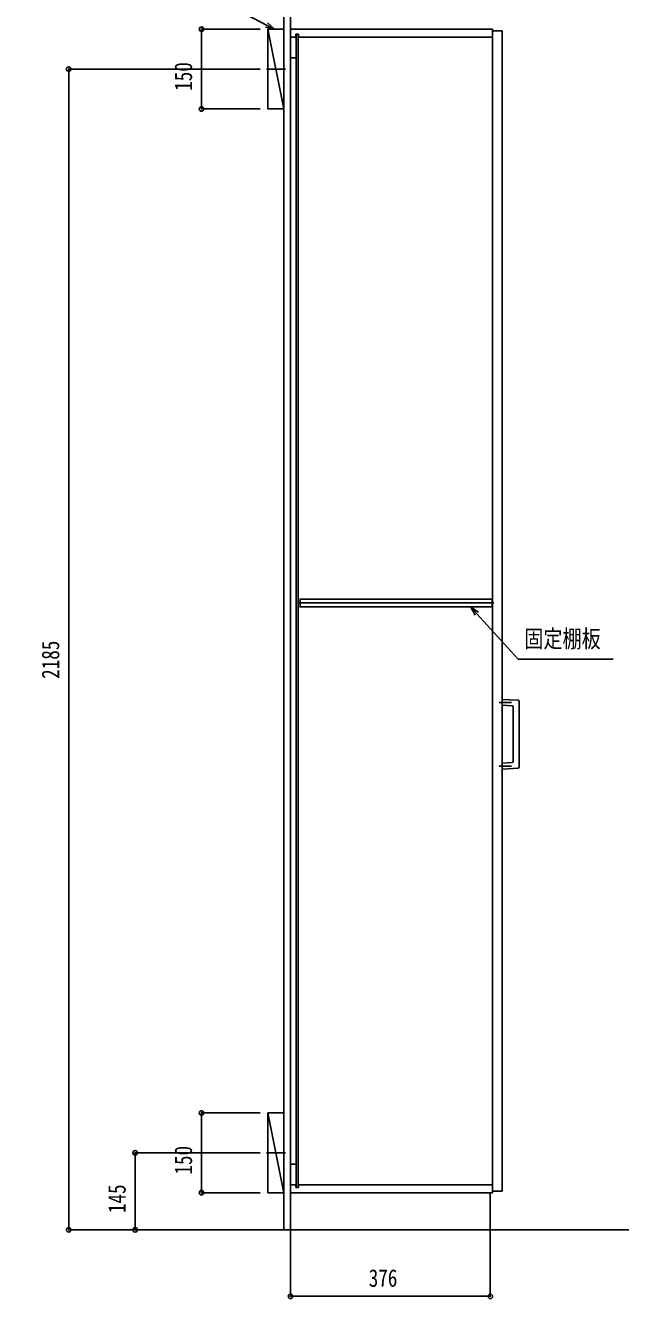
# Model space of a CAD drawing. Units: millimetres, scale not verified. Extents: x -4205 to 4205, y -2970 to 2970.
# Drawn here: x -2788 to -1668, y -986 to 1410 of the extents above; entities that cross this region are included whole.
import ezdxf
from ezdxf.enums import TextEntityAlignment as Align

# ---------------------------------------------------------------- set-up
doc = ezdxf.new("R2010")
doc.units = ezdxf.units.MM
doc.header["$LTSCALE"] = 20
for name, color, linetype in [('0-2_YKK_11', 7, 'Continuous'), ('0-3_YKK_12', 2, 'Continuous'), ('0-4_YKK_13', 4, 'Continuous'), ('0-5_YKK_D', 6, 'Continuous'), ('0-7_YSS_K', 3, 'Continuous')]:
    doc.layers.add(name, color=color, linetype=linetype)
doc.styles.add('ＭＳ ゴシック', font='')
doc.styles.get('ＭＳ ゴシック').set_extended_font_data('MS Gothic')

msp = doc.modelspace()

# ---------------------------------------------------------------- linework, layer by layer
at = {"layer": '0-2_YKK_11'}
msp.add_lwpolyline([(-1909.98, 330.5), (-2271.48, 330.5), (-2271.48, 315.5), (-1909.98, 315.5)], close=True, dxfattribs=at)
at = {"layer": '0-3_YKK_12'}
for p, q in [((-2279.48, 1393.5), (-2279.48, 1388)), ((-2274.48, 1393.5), (-2279.48, 1393.5)), ((-2278.98, 1393.5), (-2278.98, -777.5)), ((-2274.98, 1393.5), (-2274.98, -777.5)), ((-2274.48, 1393.5), (-2274.48, 1388)), ((-2279.48, 1388), (-2289.48, 1388)), ((-1909.48, 1388), (-2274.48, 1388)), ((-2278.98, 1349.5), (-2289.48, 1349.5)), ((-2334.77, 1328), (-2299.19, 1328)), ((-1907.19, 323), (-2274.27, 323)), ((-2334.77, -712), (-2299.19, -712)), ((-2278.98, -733.5), (-2289.48, -733.5)), ((-2289.48, -772), (-2279.48, -772)), ((-2279.48, -772), (-2279.48, -777.5)), ((-2274.48, -777.5), (-2279.48, -777.5)), ((-2274.48, -772), (-2274.48, -777.5)), ((-2274.48, -772), (-1909.48, -772))]:
    msp.add_line(p, q, dxfattribs=at)
for points in [[(-2289.48, -787), (-1909.48, -787), (-1909.48, 1403), (-2289.48, 1403)], [(-1909.48, -784), (-1891.48, -784), (-1891.48, 1400), (-1909.48, 1400)], [(-2289.48, -857), (-1913.48, -857), (-1913.48, -787), (-2289.48, -787)]]:
    msp.add_lwpolyline(points, close=True, dxfattribs=at)
at = {"layer": '0-4_YKK_13'}
for p, q in [((-1873.43, 136), (-1896.58, 136)), ((-1891.48, 141.51), (-1860.9, 139.9)), ((-1891.48, 130.49), (-1891.48, 141.51)), ((-1872.38, 129.49), (-1891.48, 130.49)), ((-1870.48, 24.51), (-1870.48, 127.49)), ((-1859.48, 138.41), (-1859.48, 13.59)), ((-1873.43, 16), (-1896.58, 16))]:
    msp.add_line(p, q, dxfattribs=at)
msp.add_lwpolyline([(-1860.9, 12.1), (-1891.48, 10.49), (-1891.48, 21.51), (-1872.38, 22.51)], dxfattribs=at)
for centre, radius, start, end in [((-1872.48, 127.49), 2, 0.20478, 86.80473), ((-1860.98, 138.41), 1.5, 359.78876, 87.2363), ((-1872.48, 24.51), 2, 273.20478, 359.80473), ((-1860.98, 13.59), 1.5, 272.78876, 0.2363)]:
    msp.add_arc(centre, radius, start, end, dxfattribs=at)
at = {"layer": '0-5_YKK_D'}
for p, q in [((-2346.92, 1403), (-2457.98, 1403)), ((-2456.98, 1253), (-2456.98, 1403)), ((-2346.92, 1328), (-2707.98, 1328)), ((-2706.98, -857), (-2706.98, 1328)), ((-2346.92, 1253), (-2457.98, 1253)), ((-2346.92, -637), (-2457.98, -637)), ((-2456.98, -787), (-2456.98, -637)), ((-2346.92, -712), (-2582.98, -712)), ((-2581.98, -857), (-2581.98, -712)), ((-2346.92, -787), (-2457.98, -787)), ((-2290.48, -857), (-2707.98, -857)), ((-2290.48, -857), (-2582.98, -857)), ((-2289.48, -858), (-2289.48, -983)), ((-1913.48, -858), (-1913.48, -983)), ((-2289.48, -982), (-1913.48, -982))]:
    msp.add_line(p, q, dxfattribs=at)
for points in [[(-2319.8, 1403), (-2334.82, 1410.95), (-2556.18, 1528), (-2788.41, 1528)], [(-2332.69, 1414.97), (-2319.8, 1403), (-2336.95, 1406.92)], [(-1935.47, 305.93), (-1950.28, 315.43), (-1942.2, 299.8)], [(-1950.28, 315.43), (-1938.83, 302.87), (-1861.08, 217.5), (-1682.33, 217.5)]]:
    msp.add_lwpolyline(points, dxfattribs=at)
for centre in [(-2456.98, 1403), (-2706.98, 1328), (-2456.98, 1253), (-2456.98, -637), (-2581.98, -712), (-2456.98, -787), (-2706.98, -857), (-2581.98, -857), (-2289.48, -982), (-1913.48, -982)]:
    msp.add_circle(centre, 4.25, dxfattribs=at)
at = {"layer": '0-7_YSS_K'}
for p, q in [((-2301.98, -857), (-2301.98, 1486.81)), ((-2289.48, -857), (-2289.48, 1486.81)), ((-2301.98, 1253), (-2331.98, 1403)), ((-2301.98, -787), (-2331.98, -637)), ((-22.66, -857), (-2289.48, -857))]:
    msp.add_line(p, q, dxfattribs=at)
for points in [[(-2301.98, 1253), (-2331.98, 1253), (-2331.98, 1403), (-2301.98, 1403)], [(-2301.98, -787), (-2331.98, -787), (-2331.98, -637), (-2301.98, -637)]]:
    msp.add_lwpolyline(points, close=True, dxfattribs=at)

# ---------------------------------------------------------------- texts
at = {"layer": '0-5_YKK_D', "style": 'ＭＳ ゴシック', "width": 0.8}
for s, p in [('150', (-2464.98, 1287.2)), ('2185', (-2714.98, 180.3)), ('150', (-2464.98, -752.8)), ('145', (-2589.98, -825.3))]:
    msp.add_text(s, height=32.99, rotation=90, dxfattribs=at).set_placement(p, align=Align.BOTTOM_LEFT)
for s, p in [('固定棚板', (-1849.65, 229.32)), ('376', (-2142.28, -974))]:
    msp.add_text(s, height=32.99, dxfattribs=at).set_placement(p, align=Align.BOTTOM_LEFT)

doc.saveas('drawing.dxf')
